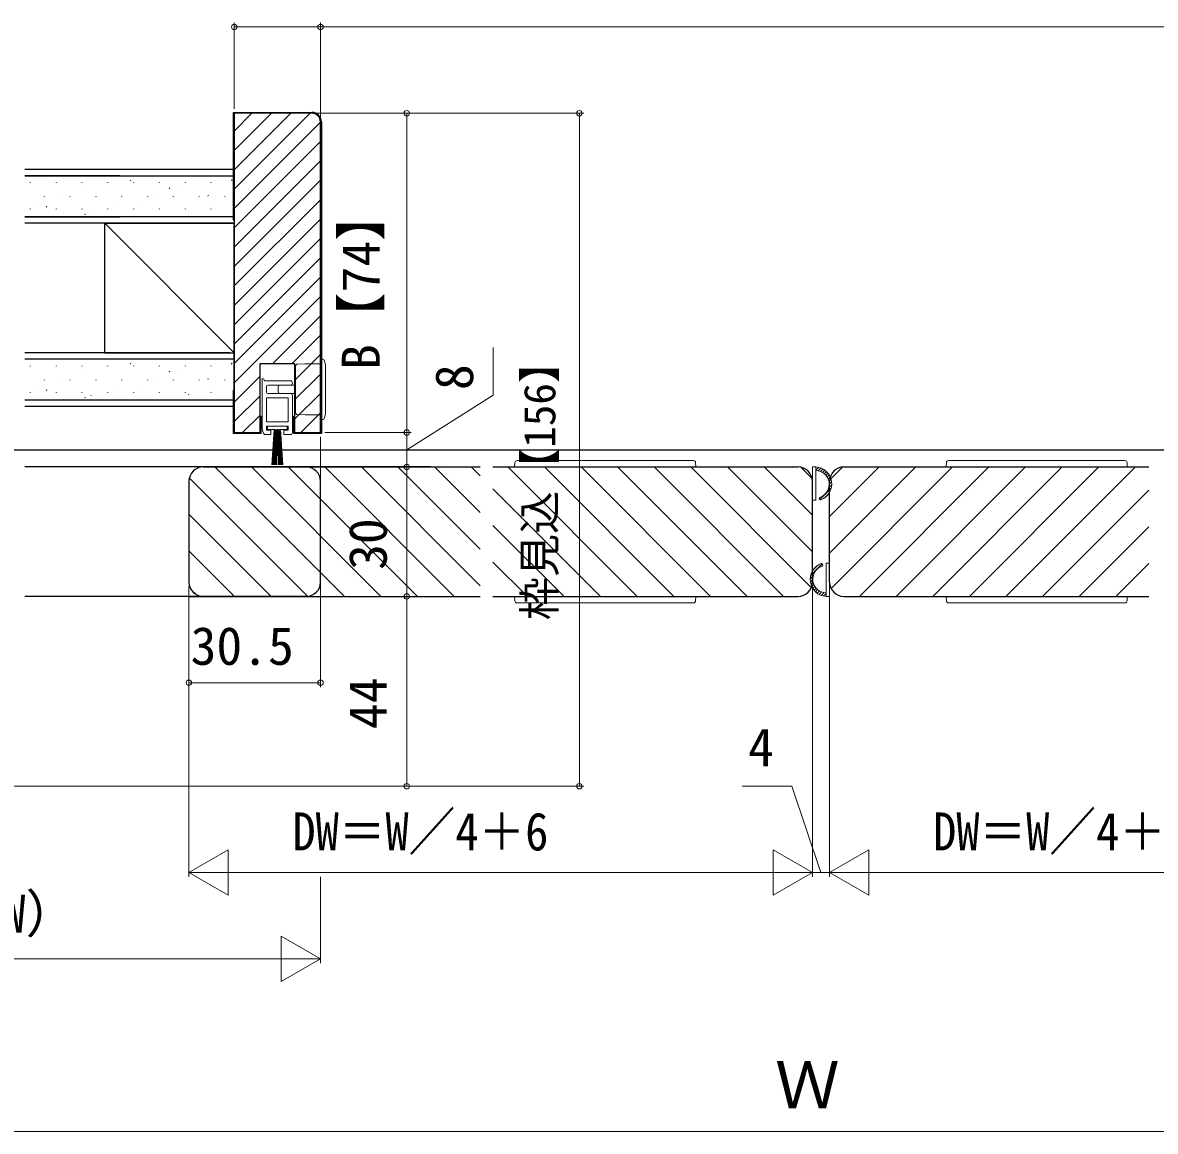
# Model space of a CAD drawing. Units: millimetres, scale not verified. Extents: x -525 to 525, y -783 to 779.
# Drawn here: x -34.5 to 228, y 202.8 to 459.8 of the extents above; entities that cross this region are included whole.
import ezdxf
from ezdxf.enums import TextEntityAlignment as Align

# ---------------------------------------------------------------- set-up
doc = ezdxf.new("R2010")
doc.units = ezdxf.units.MM
doc.header["$LTSCALE"] = 4
for name, color, linetype in [('0-4_YKK_12', 2, 'Continuous'), ('0-9_YSS_K', 3, 'Continuous'), ('0-A_YSS_KE', 3, 'Continuous')]:
    doc.layers.add(name, color=color, linetype=linetype)
doc.layers.add('0-5_YKK_13', color=4, linetype='Continuous', lineweight=18)
doc.layers.add('0-7_YKK_D', color=6, linetype='Continuous', lineweight=18)
doc.styles.add('ＭＳ ゴシック', font='')
doc.styles.get('ＭＳ ゴシック').set_extended_font_data('MS Gothic')

msp = doc.modelspace()

# ---------------------------------------------------------------- linework, layer by layer
at = {"layer": '0-4_YKK_12'}
for p, q in [((-164.288, 360.794), (466.143, 360.794)), ((31.2, 356.794), (-34, 356.794)), ((59.969, 356.794), (7, 356.794)), ((7.3, 356.794), (71.476, 356.794)), ((10.027, 356.794), (40.027, 326.794)), ((18.512, 356.794), (48.512, 326.794)), ((26.997, 356.794), (56.997, 326.794)), ((35.483, 356.794), (65.483, 326.794)), ((43.968, 356.794), (71.476, 329.285)), ((52.453, 356.794), (71.476, 337.771)), ((60.939, 356.794), (71.476, 346.256)), ((69.424, 356.794), (71.476, 354.741)), ((74.476, 356.794), (145.2, 356.794)), ((77.909, 356.794), (107.909, 326.794)), ((86.394, 356.794), (116.394, 326.794)), ((94.88, 356.794), (124.88, 326.794)), ((103.365, 356.794), (133.365, 326.794)), ((111.85, 356.794), (141.85, 326.794)), ((120.335, 356.794), (148.263, 328.866)), ((128.821, 356.794), (148.5, 337.115)), ((137.306, 356.794), (148.5, 345.6)), ((145.858, 356.728), (148.434, 354.151)), ((152.5, 345.308), (163.986, 356.794)), ((152.5, 336.823), (172.471, 356.794)), ((152.515, 353.809), (155.485, 356.779)), ((152.826, 328.664), (180.956, 356.794)), ((155.8, 356.794), (226.5, 356.794)), ((159.442, 326.794), (189.442, 356.794)), ((167.927, 326.794), (197.927, 356.794)), ((176.412, 326.794), (206.412, 356.794)), ((184.897, 326.794), (214.897, 356.794)), ((193.383, 326.794), (223.383, 356.794)), ((4, 353.794), (4, 330.094)), ((4, 353.494), (4, 330.094)), ((4.079, 354.257), (31.542, 326.794)), ((34.5, 329.794), (34.5, 353.794)), ((34.5, 330.094), (34.5, 353.494)), ((148.5, 330.094), (148.5, 353.494)), ((152.5, 330.094), (152.5, 353.494)), ((74.476, 351.741), (99.424, 326.794)), ((201.868, 326.794), (226.5, 351.426)), ((4, 345.85), (23.056, 326.794)), ((74.476, 343.256), (90.939, 326.794)), ((210.353, 326.794), (226.5, 342.941)), ((4, 337.365), (14.571, 326.794)), ((74.476, 334.771), (82.453, 326.794)), ((218.839, 326.794), (226.5, 334.455)), ((4.471, 328.409), (5.644, 327.236)), ((31.2, 326.794), (-34, 326.794)), ((4, 326.794), (7.3, 326.794)), ((4, 326.794), (59.969, 326.794)), ((7.3, 326.794), (71.476, 326.794)), ((74.476, 326.794), (145.2, 326.794)), ((155.8, 326.794), (226.5, 326.794))]:
    msp.add_line(p, q, dxfattribs=at)
for centre, start, end in [((7.3, 353.494), 90, 180), ((31.2, 353.494), 0, 90), ((145.2, 353.494), 0, 90), ((155.8, 353.494), 90, 180), ((7.3, 330.094), 180, 270), ((31.2, 330.094), 270, 0), ((145.2, 330.094), 270, 0), ((155.8, 330.094), 180, 270)]:
    msp.add_arc(centre, 3.3, start, end, dxfattribs=at)
at = {"layer": '0-5_YKK_13'}
for p, q in [((28.996, 380.595), (34.691, 380.694)), ((31.232, 380.741), (34.691, 380.741)), ((34.691, 381.794), (35.072, 381.794)), ((34.691, 367.794), (34.691, 381.794)), ((35.357, 381.585), (35.691, 380.544)), ((28.691, 380.289), (28.996, 380.595)), ((30.967, 380.629), (31.055, 380.673)), ((35.691, 380.544), (35.691, 380.288)), ((35.691, 380.288), (35.691, 369.3)), ((21, 377.294), (21, 365.794)), ((27.5, 376.794), (21.5, 376.794)), ((22, 374.094), (22, 375.494)), ((22.3, 375.794), (27.5, 375.794)), ((24.691, 375.429), (24.691, 374.159)), ((28.691, 375.786), (24.985, 375.729)), ((28.691, 377.794), (28.691, 375.786)), ((27.5, 373.794), (22.3, 373.794)), ((24.985, 373.859), (28.691, 373.794)), ((28, 364.794), (28, 373.294)), ((22, 372.794), (22, 367.294)), ((27, 372.794), (22, 372.794)), ((27, 367.294), (27, 372.794)), ((28.691, 370.644), (28.691, 371.794)), ((28.691, 369.299), (28.691, 369.542)), ((28.996, 368.993), (28.691, 369.299)), ((34.691, 368.894), (28.996, 368.993)), ((30.967, 368.959), (31.055, 368.915)), ((31.232, 368.847), (34.691, 368.847)), ((35.072, 367.794), (34.691, 367.794)), ((35.691, 369.044), (35.357, 368.003)), ((35.691, 369.3), (35.691, 369.044)), ((22, 367.294), (27, 367.294)), ((120.938, 358.294), (80.062, 358.294)), ((121.5, 356.794), (121.437, 357.825)), ((179.5, 356.794), (179.563, 357.825)), ((180.062, 358.294), (220.938, 358.294)), ((120.502, 356.794), (80.498, 356.794)), ((120.502, 356.794), (121.5, 356.794)), ((149.3, 356.087), (149.922, 356.709)), ((149.847, 355.927), (150.467, 356.547)), ((150.389, 355.761), (150.952, 356.324)), ((150.859, 355.525), (151.385, 356.051)), ((151.269, 355.228), (151.771, 355.73)), ((151.623, 354.875), (152.112, 355.364)), ((151.922, 354.466), (152.408, 354.952)), ((152.16, 353.997), (152.654, 354.491)), ((180.498, 356.794), (179.5, 356.794)), ((180.498, 356.794), (220.502, 356.794)), ((150.216, 349.225), (152.87, 351.879)), ((152.311, 352.027), (152.996, 352.712)), ((152.327, 353.458), (152.844, 353.974)), ((152.4, 352.823), (152.967, 353.39)), ((150.1, 349.436), (150.1, 349.513)), ((151.472, 349.773), (152.185, 350.487)), ((150.784, 334.363), (148.13, 331.709)), ((149.528, 333.815), (148.815, 333.101)), ((150.9, 334.152), (150.9, 334.075)), ((148.689, 331.561), (148.004, 330.876)), ((148.6, 330.765), (148.033, 330.198)), ((148.673, 330.13), (148.156, 329.614)), ((148.84, 329.591), (148.346, 329.097)), ((149.078, 329.122), (148.592, 328.636)), ((149.377, 328.713), (148.888, 328.224)), ((149.731, 328.36), (149.229, 327.858)), ((120.502, 326.794), (80.498, 326.794)), ((100.5, 326.794), (100.5, 326.789)), ((120.502, 326.794), (121.5, 326.794)), ((121.5, 326.794), (121.437, 325.763)), ((150.141, 328.063), (149.615, 327.537)), ((150.611, 327.827), (150.048, 327.264)), ((151.153, 327.661), (150.533, 327.041)), ((151.7, 327.501), (151.078, 326.879)), ((179.5, 326.794), (179.563, 325.763)), ((180.498, 326.794), (179.5, 326.794)), ((180.498, 326.794), (220.502, 326.794)), ((200.5, 326.794), (200.5, 326.789)), ((120.938, 325.294), (80.062, 325.294)), ((180.062, 325.294), (220.938, 325.294))]:
    msp.add_line(p, q, dxfattribs=at)
at = {"layer": '0-5_YKK_13', "color": 1}
for points in [[(31.055, 380.673), (31.123, 380.704), (31.186, 380.73), (31.232, 380.74)], [(31.055, 368.915), (31.123, 368.884), (31.186, 368.858), (31.232, 368.847)]]:
    msp.add_lwpolyline(points, dxfattribs=at)
at = {"layer": '0-5_YKK_13'}
for points in [[(28.691, 369.542), (28.691, 380.046), (28.691, 380.289)], [(21.5, 364.294), (23, 364.294), (23, 365.294), (22, 365.294), (22, 366.294), (27, 366.294), (27, 365.294), (26, 365.294), (26, 364.294), (27.5, 364.294)], [(26.75, 366.294), (22.25, 366.294), (22.25, 365.494), (23.75, 365.494), (23.25, 357.294)], [(23.85, 365.494), (23.89, 365.494), (23.462, 357.294)], [(23.99, 365.494), (24.03, 365.494), (23.674, 357.294)], [(24.13, 365.494), (24.17, 365.494), (23.885, 357.294)], [(24.27, 365.494), (24.31, 365.494), (24.097, 357.294)], [(24.41, 365.494), (24.45, 365.494), (24.324, 357.294)], [(24.676, 357.294), (24.55, 365.494), (24.59, 365.494)], [(24.903, 357.294), (24.69, 365.494), (24.73, 365.494)], [(25.115, 357.294), (24.83, 365.494), (24.87, 365.494)], [(25.326, 357.294), (24.97, 365.494), (25.01, 365.494)], [(25.538, 357.294), (25.11, 365.494), (25.15, 365.494)], [(25.75, 357.294), (25.25, 365.494), (26.75, 365.494), (26.75, 366.294)], [(79.563, 357.825), (79.5, 356.794), (80.498, 356.794)], [(221.437, 357.825), (221.5, 356.794), (220.502, 356.794)], [(79.563, 325.763), (79.5, 326.794), (80.498, 326.794)], [(221.437, 325.763), (221.5, 326.794), (220.502, 326.794)]]:
    msp.add_lwpolyline(points, dxfattribs=at)
for points in [[(148.5, 356.794), (149.3, 356.794), (149.3, 349.094), (148.5, 349.094)], [(152.5, 326.794), (151.7, 326.794), (151.7, 334.494), (152.5, 334.494)]]:
    msp.add_lwpolyline(points, close=True, dxfattribs=at)
for centre, radius, start, end in [((35.072, 381.494), 0.3, 17.74467, 90), ((21, 376.794), 0.5, 0, 90), ((22.3, 375.494), 0.3, 90, 180), ((24.991, 375.429), 0.3, 91, 180), ((27.5, 376.294), 0.5, 270, 90), ((22.3, 374.094), 0.3, 180, 270), ((24.991, 374.159), 0.3, 180, 269), ((27.5, 373.294), 0.5, 0, 90), ((35.072, 368.094), 0.3, 270, 342.25533), ((23.205, 365.696), 2.207, 177.44571, 219.42419), ((27.5, 364.794), 0.5, 270, 0), ((80.062, 357.794), 0.5, 90, 176.5), ((120.938, 357.794), 0.5, 3.5, 90), ((180.062, 357.794), 0.5, 90, 176.5), ((220.938, 357.794), 0.5, 3.5, 90), ((149.079, 352.879), 3.921, 290.25353, 86.77298), ((149.182, 352.778), 3.218, 289.68083, 87.89976), ((150.35, 349.513), 0.25, 109.68083, 180), ((150.35, 349.436), 0.25, 180, 290.25353), ((151.921, 330.708), 3.921, 110.25353, 266.77298), ((151.818, 330.81), 3.218, 109.68083, 267.89976), ((150.65, 334.152), 0.25, 0, 110.25353), ((150.65, 334.075), 0.25, 289.68083, 0), ((80.062, 325.794), 0.5, 183.5, 270), ((120.938, 325.794), 0.5, 270, 356.5), ((180.062, 325.794), 0.5, 183.5, 270), ((220.938, 325.794), 0.5, 270, 356.5)]:
    msp.add_arc(centre, radius, start, end, dxfattribs=at)
at = {"layer": '0-7_YKK_D'}
for p, q in [((14.5, 439.794), (14.5, 459.794)), ((34.5, 441.794), (34.5, 459.794)), ((34.5, 437.794), (34.5, 459.794)), ((14.5, 458.794), (34.5, 458.794)), ((34.5, 458.794), (266.5, 458.794)), ((33.5, 438.794), (55.5, 438.794)), ((33.5, 438.794), (95.5, 438.794)), ((54.5, 438.794), (54.5, 364.794)), ((94.5, 438.794), (94.5, 282.794)), ((34.5, 363.794), (34.5, 305.794)), ((35.5, 364.794), (55.5, 364.794)), ((40.563, 364.794), (55.5, 364.794)), ((54.5, 356.794), (54.5, 364.794)), ((32.2, 356.794), (55.5, 356.794)), ((54.5, 356.794), (54.5, 326.794)), ((4, 329.094), (4, 261.794)), ((4, 329.094), (4, 305.794)), ((148.5, 329.094), (148.5, 261.794)), ((152.5, 329.094), (152.5, 261.794)), ((152.5, 329.094), (152.5, 261.794)), ((32.2, 326.794), (55.5, 326.794)), ((33.234, 326.794), (55.5, 326.794)), ((54.5, 282.794), (54.5, 326.794)), ((34.5, 306.794), (4, 306.794)), ((-106, 282.794), (55.5, 282.794)), ((-106, 282.794), (95.5, 282.794)), ((4, 262.794), (13.093, 268.044)), ((13.093, 257.544), (13.093, 268.044)), ((148.5, 262.794), (139.407, 268.044)), ((139.407, 268.044), (139.407, 257.544)), ((152.5, 262.794), (161.593, 268.044)), ((161.593, 257.544), (161.593, 268.044)), ((4, 262.794), (13.093, 257.544)), ((4, 262.794), (22.187, 262.794)), ((138, 262.794), (14.5, 262.794)), ((148.5, 262.794), (130.313, 262.794)), ((148.5, 262.794), (139.407, 257.544)), ((148.5, 262.794), (152.5, 262.794)), ((152.5, 262.794), (161.593, 257.544)), ((152.5, 262.794), (170.687, 262.794)), ((163, 262.794), (286.5, 262.794)), ((34.5, 261.794), (34.5, 241.794)), ((34.5, 242.794), (25.407, 248.044)), ((25.407, 248.044), (25.407, 237.544)), ((24, 242.794), (-98, 242.794)), ((34.5, 242.794), (16.313, 242.794)), ((34.5, 242.794), (25.407, 237.544)), ((-114.5, 202.794), (415.5, 202.794))]:
    msp.add_line(p, q, dxfattribs=at)
for points in [[(54.5, 360.794), (74.5, 373.439), (74.5, 384.53)], [(150.5, 262.794), (143.781, 282.794), (132.213, 282.794)]]:
    msp.add_lwpolyline(points, dxfattribs=at)
for centre in [(14.5, 458.794), (34.5, 458.794), (34.5, 458.794), (54.5, 438.794), (94.5, 438.794), (54.5, 364.794), (54.5, 364.794), (54.5, 356.794), (54.5, 356.794), (54.5, 326.794), (54.5, 326.794), (4, 306.794), (34.5, 306.794), (54.5, 282.794), (94.5, 282.794)]:
    msp.add_circle(centre, 0.637, dxfattribs=at)
at = {"layer": '0-9_YSS_K'}
for p, q in [((14.5, 434.678), (18.616, 438.794)), ((14.5, 430.188), (23.106, 438.794)), ((14.5, 425.698), (27.596, 438.794)), ((14.5, 421.208), (32.086, 438.794)), ((14.5, 416.718), (34.5, 436.718)), ((14.5, 412.228), (34.5, 432.228)), ((14.5, 407.738), (34.5, 427.738)), ((-12, 424.294), (-34, 424.294)), ((-34, 424.294), (14.5, 424.294)), ((-32.706, 422.636), (-32.706, 422.736)), ((-26.726, 422.636), (-26.726, 422.736)), ((-20.746, 422.636), (-20.746, 422.736)), ((-15.389, 422.682), (-15.396, 422.7)), ((-14.766, 422.636), (-14.766, 422.736)), ((-9.461, 423.094), (-9.571, 423.261)), ((-8.786, 422.636), (-8.786, 422.736)), ((-2.806, 422.636), (-2.806, 422.736)), ((3.174, 422.636), (3.174, 422.736)), ((7.284, 422.835), (7.278, 422.854)), ((9.154, 422.636), (9.154, 422.736)), ((13.999, 423.166), (13.888, 423.333)), ((14.5, 403.248), (34.5, 423.248)), ((-25.871, 420.192), (-25.878, 420.211)), ((-20.647, 421.484), (-20.653, 421.503)), ((-3.198, 420.345), (-3.204, 420.364)), ((-0.454, 421.325), (-0.565, 421.492)), ((2.027, 421.637), (2.02, 421.656)), ((-30.862, 418.24), (-30.869, 418.259)), ((-29.476, 419.406), (-29.476, 419.506)), ((-23.496, 419.406), (-23.496, 419.506)), ((-17.516, 419.406), (-17.516, 419.506)), ((-11.536, 419.406), (-11.536, 419.506)), ((-8.189, 418.393), (-8.195, 418.412)), ((-5.556, 419.406), (-5.556, 419.506)), ((0.424, 419.406), (0.424, 419.506)), ((6.404, 419.406), (6.404, 419.506)), ((8.552, 419.556), (8.442, 419.723)), ((12.384, 419.406), (12.384, 419.506)), ((14.485, 418.546), (14.478, 418.565)), ((14.5, 398.757), (34.5, 418.757)), ((-32.706, 416.556), (-32.706, 416.656)), ((-28.951, 417.026), (-29.062, 417.193)), ((-26.726, 416.556), (-26.726, 416.656)), ((-20.746, 416.556), (-20.746, 416.656)), ((-19.945, 415.257), (-20.055, 415.424)), ((-18.671, 415.903), (-18.677, 415.922)), ((-14.766, 416.556), (-14.766, 416.656)), ((-13.446, 417.195), (-13.453, 417.214)), ((-8.786, 416.556), (-8.786, 416.656)), ((-2.806, 416.556), (-2.806, 416.656)), ((3.174, 416.556), (3.174, 416.656)), ((4.003, 416.057), (3.996, 416.075)), ((9.154, 416.556), (9.154, 416.656)), ((9.227, 417.349), (9.22, 417.367)), ((-34, 414.794), (-12, 414.794)), ((14.5, 414.794), (-34, 414.794)), ((14.5, 413.294), (-34, 413.294)), ((-15.5, 413.294), (14.5, 413.294)), ((14.5, 394.267), (34.5, 414.267)), ((14.5, 383.294), (14.5, 413.294)), ((14.5, 389.777), (34.5, 409.777)), ((14.5, 385.287), (34.5, 405.287)), ((14.5, 380.797), (34.5, 400.797)), ((14.5, 376.307), (34.5, 396.307)), ((23.477, 380.794), (34.5, 391.817)), ((27.967, 380.794), (34.5, 387.327)), ((13.5, 383.294), (-34, 383.294)), ((-9, 381.794), (-34, 381.794)), ((14.5, 381.794), (-34, 381.794)), ((-15.5, 383.294), (14.5, 383.294)), ((-9.461, 380.594), (-9.571, 380.761)), ((13.999, 380.666), (13.888, 380.833)), ((14.5, 370.794), (14.5, 383.294)), ((28.5, 376.836), (34.5, 382.836)), ((-32.706, 380.136), (-32.706, 380.236)), ((-26.726, 380.136), (-26.726, 380.236)), ((-20.746, 380.136), (-20.746, 380.236)), ((-20.647, 378.984), (-20.653, 379.003)), ((-15.389, 380.182), (-15.396, 380.2)), ((-14.766, 380.136), (-14.766, 380.236)), ((-8.786, 380.136), (-8.786, 380.236)), ((-2.806, 380.136), (-2.806, 380.236)), ((-0.454, 378.825), (-0.565, 378.992)), ((2.027, 379.137), (2.02, 379.156)), ((3.174, 380.136), (3.174, 380.236)), ((7.284, 380.335), (7.278, 380.354)), ((9.154, 380.136), (9.154, 380.236)), ((28.5, 372.346), (34.5, 378.346)), ((-30.862, 375.74), (-30.869, 375.759)), ((-29.476, 376.906), (-29.476, 377.006)), ((-25.871, 377.692), (-25.878, 377.711)), ((-23.496, 376.906), (-23.496, 377.006)), ((-17.516, 376.906), (-17.516, 377.006)), ((-11.536, 376.906), (-11.536, 377.006)), ((-8.189, 375.893), (-8.195, 375.912)), ((-5.556, 376.906), (-5.556, 377.006)), ((-3.198, 377.845), (-3.204, 377.864)), ((0.424, 376.906), (0.424, 377.006)), ((6.404, 376.906), (6.404, 377.006)), ((8.552, 377.056), (8.442, 377.223)), ((12.384, 376.906), (12.384, 377.006)), ((14.485, 376.046), (14.478, 376.065)), ((14.5, 371.817), (20.5, 377.817)), ((-32.706, 374.056), (-32.706, 374.156)), ((-28.951, 374.526), (-29.062, 374.693)), ((-26.726, 374.056), (-26.726, 374.156)), ((-20.746, 374.056), (-20.746, 374.156)), ((-19.945, 372.757), (-20.055, 372.924)), ((-18.671, 373.403), (-18.677, 373.422)), ((-14.766, 374.056), (-14.766, 374.156)), ((-13.446, 374.695), (-13.453, 374.714)), ((-8.786, 374.056), (-8.786, 374.156)), ((-2.806, 374.056), (-2.806, 374.156)), ((3.174, 374.056), (3.174, 374.156)), ((4.003, 373.557), (3.996, 373.575)), ((9.154, 374.056), (9.154, 374.156)), ((9.227, 374.849), (9.22, 374.867)), ((14.5, 367.327), (20.5, 373.327)), ((28.5, 367.856), (34.5, 373.856)), ((14.5, 372.294), (-34, 372.294)), ((-12, 372.294), (-34, 372.294)), ((14.5, 370.794), (-34, 370.794)), ((16.458, 364.794), (20.5, 368.836)), ((29.928, 364.794), (34.5, 369.366)), ((34.418, 364.794), (34.5, 364.876))]:
    msp.add_line(p, q, dxfattribs=at)
for points in [[(-34, 425.794), (14.5, 425.794), (14.5, 413.294)], [(-15.5, 383.294), (-15.5, 413.294), (14.5, 383.294)]]:
    msp.add_lwpolyline(points, dxfattribs=at)
at = {"layer": '0-A_YSS_KE'}
for p, q in [((14.3, 438.994), (32.5, 438.994)), ((14.5, 438.794), (14.5, 374.594)), ((32.5, 438.794), (14.5, 438.794)), ((14.3, 413.994), (14.5, 413.994)), ((14.3, 374.594), (14.5, 374.594)), ((20.5, 368.594), (20.7, 368.594)), ((28.3, 368.594), (28.5, 368.594))]:
    msp.add_line(p, q, dxfattribs=at)
for points in [[(14.3, 438.994), (14.3, 413.994), (14.3, 438.994)], [(14.5, 438.794), (14.5, 364.794), (20.5, 364.794), (20.5, 380.794), (28.5, 380.794), (28.5, 364.794), (34.5, 364.794), (34.5, 436.794)], [(34.7, 436.794), (34.7, 364.594), (28.3, 364.594), (28.3, 368.594)], [(20.7, 368.594), (20.7, 364.594), (14.3, 364.594), (14.3, 374.594)]]:
    msp.add_lwpolyline(points, dxfattribs=at)
for radius in [2.2, 2]:
    msp.add_arc((32.5, 436.794), radius, 0.00001, 89.99999, dxfattribs=at)

# ---------------------------------------------------------------- texts
at = {"layer": '0-7_YKK_D', "style": 'ＭＳ ゴシック'}
for s, height, p in [('B【74】', 8.798, (50.864, 379.26)), ('8', 8.798, (72.5, 374.621)), ('枠見込【156】', 7.331, (91.136, 321.277)), ('30', 8.798, (52.5, 332.93)), ('44', 8.798, (52.5, 296.033))]:
    msp.add_text(s, height=height, rotation=90, dxfattribs=at).set_placement(p, align=Align.BOTTOM_LEFT)
for s, height, p in [('30.5', 8.798, (4.386, 308.294)), ('4', 8.798, (133.6, 284.794)), ('（DW）', 8.798, (-57.83, 246.226)), ('Ｗ', 11, (139.847, 204.794))]:
    msp.add_text(s, height=height, dxfattribs=at).set_placement(p, align=Align.BOTTOM_LEFT)
at = {"layer": '0-7_YKK_D', "style": 'ＭＳ ゴシック', "width": 0.9}
for p in [(27.988, 265.271), (176.488, 265.271)]:
    msp.add_text('DW＝W／4＋6', height=8.798, dxfattribs=at).set_placement(p, align=Align.BOTTOM_LEFT)

doc.saveas('drawing.dxf')
